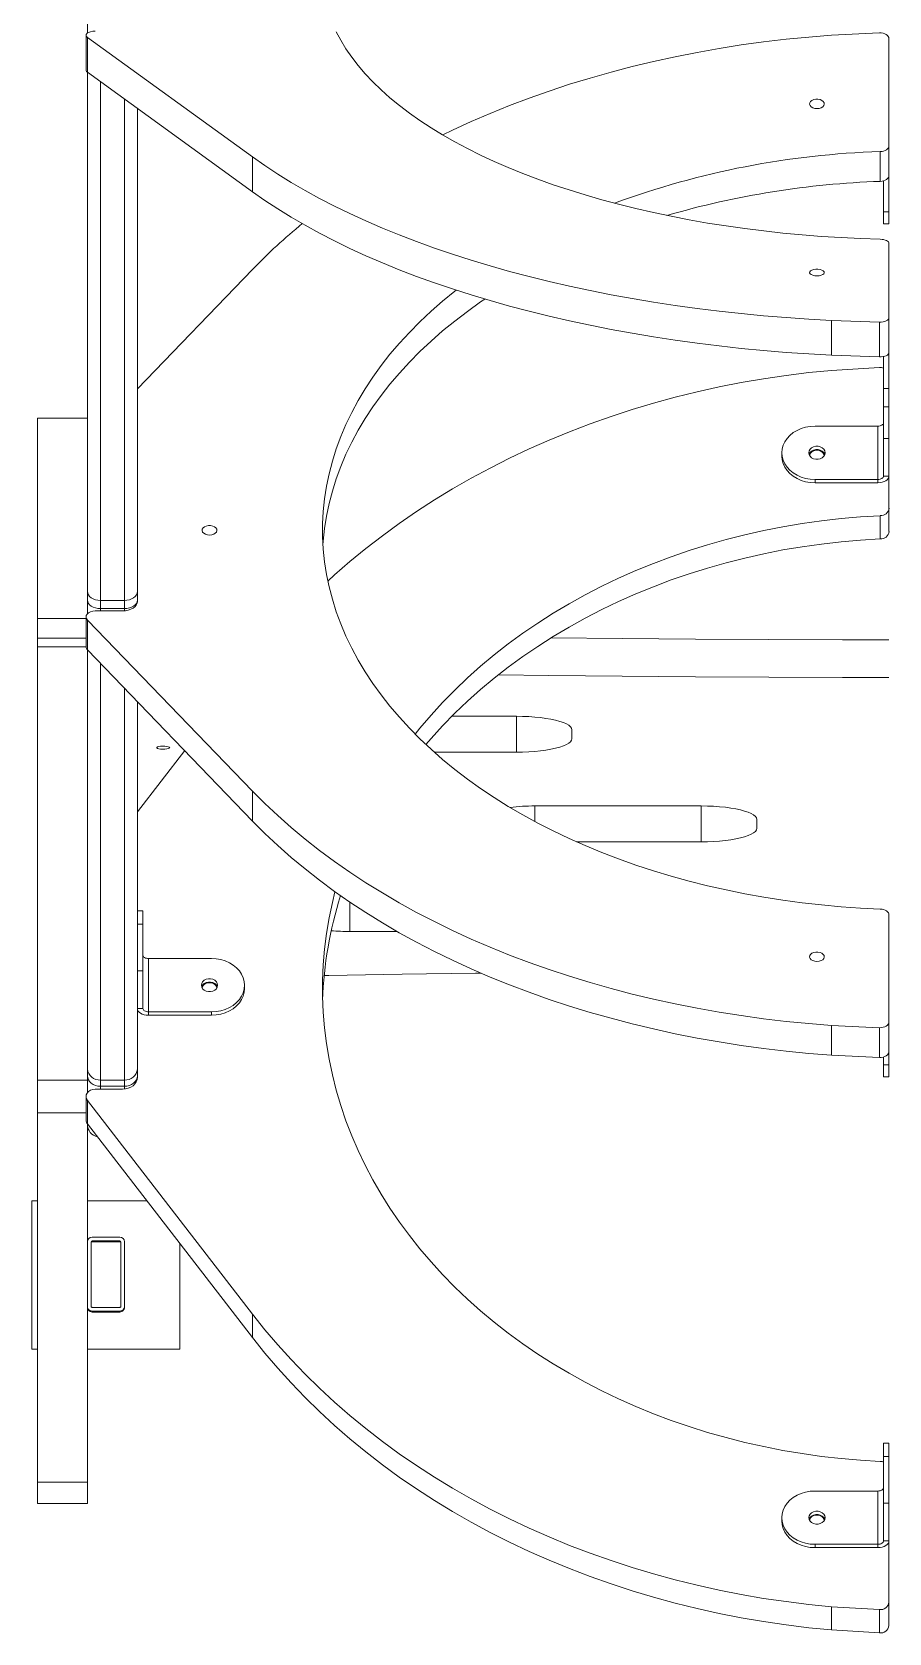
# Model space of a CAD drawing. Header units: millimetres. Extents: x -10374 to 11119, y -8221 to 9433.
# Drawn here: x 5022 to 5486, y -4013 to -3147 of the extents above; entities that cross this region are included whole.
import ezdxf

# ---------------------------------------------------------------- set-up
doc = ezdxf.new("R2010")
doc.units = ezdxf.units.MM
doc.layers.add('DIKOM_ОБЪЕКТ', color=7, linetype='Continuous')

msp = doc.modelspace()

# ---------------------------------------------------------------- linework, layer by layer
at = {"layer": 'DIKOM_ОБЪЕКТ', "color": 7, "linetype": 'Continuous', "lineweight": 15}
for p, q in [((5051.47, -3149.17), (5051.47, -3167.95)), ((5052.25, -3147.96), (5052.25, -3142.87)), ((5454.59, -3149.11), (5480.51, -3147.86)), ((5052.27, -3150.39), (5141.51, -3214.94)), ((5052.27, -3169.17), (5052.27, -3150.39)), ((5485.73, -3151.06), (5485.73, -3208.8)), ((5052.25, -3449.72), (5052.25, -3169.16)), ((5052.27, -3169.17), (5141.51, -3233.72)), ((5059.25, -3174.22), (5059.25, -3454.59)), ((5072.25, -3454.59), (5072.25, -3183.62)), ((5079.25, -3188.69), (5079.25, -3449.72)), ((5079.25, -3189.09), (5079.25, -3188.69)), ((5079.25, -3189.09), (5079.8, -3189.09)), ((5485.73, -3208.8), (5485.73, -3224.92)), ((5141.51, -3233.72), (5141.51, -3214.94)), ((5481.02, -3228.12), (5481.02, -3212)), ((5485.73, -3244.58), (5485.73, -3224.92)), ((5482.73, -3244.58), (5482.73, -3227.86)), ((5482.73, -3244.58), (5485.73, -3244.58)), ((5482.73, -3251.05), (5482.73, -3244.58)), ((5485.73, -3244.58), (5485.73, -3251.05)), ((5482.73, -3251.05), (5485.73, -3251.05)), ((5485.73, -3301.92), (5485.73, -3261.62)), ((5079.25, -3340.2), (5141.51, -3275.68)), ((5454.59, -3303.28), (5480.51, -3304.15)), ((5454.59, -3322.06), (5454.59, -3303.28)), ((5480.51, -3322.94), (5480.51, -3304.15)), ((5485.73, -3320.7), (5485.73, -3301.92)), ((5454.59, -3322.06), (5480.51, -3322.94)), ((5485.73, -3339.99), (5485.73, -3320.7)), ((5454.59, -3330.27), (5480.51, -3328.7)), ((5482.73, -3339.99), (5482.73, -3322.75)), ((5482.73, -3339.99), (5485.73, -3339.99)), ((5482.73, -3349.94), (5482.73, -3339.99)), ((5485.73, -3339.99), (5485.73, -3349.94)), ((5052.25, -3356.13), (5025.25, -3356.13)), ((5025.25, -3464.42), (5025.25, -3356.13)), ((5052.25, -3461.73), (5052.25, -3356.13)), ((5482.73, -3349.94), (5485.73, -3349.94)), ((5482.73, -3367), (5482.73, -3349.94)), ((5485.73, -3349.94), (5485.73, -3367)), ((5479.73, -3360.4), (5445.73, -3360.4)), ((5479.73, -3389.2), (5479.73, -3360.4)), ((5485.73, -3367), (5482.73, -3367)), ((5482.73, -3367), (5482.73, -3387.4)), ((5485.73, -3367), (5485.73, -3387.4)), ((5079.25, -3378.24), (5079.25, -3455.13)), ((5427.73, -3374.8), (5427.73, -3376.6)), ((5445.73, -3389.2), (5445.73, -3391)), ((5479.73, -3389.2), (5445.73, -3389.2)), ((5479.73, -3391), (5445.73, -3391)), ((5479.73, -3391), (5479.73, -3389.2)), ((5482.73, -3387.4), (5485.73, -3387.4)), ((5485.73, -3387.4), (5485.73, -3404.79)), ((5481.02, -3421.39), (5481.02, -3408.79)), ((5485.73, -3404.79), (5485.73, -3417.39)), ((5079.25, -3449.72), (5079.25, -3454.51)), ((5056.47, -3460.25), (5071.26, -3460.25)), ((5059.25, -3454.59), (5072.25, -3454.59)), ((5059.25, -3454.59), (5059.25, -3458.99)), ((5072.25, -3458.99), (5059.25, -3458.99)), ((5059.25, -3458.99), (5059.25, -3460.25)), ((5072.25, -3458.99), (5072.25, -3454.59)), ((5072.25, -3460.21), (5072.25, -3458.99)), ((5079.25, -3454.51), (5079.25, -3455.18)), ((5025.25, -3475.07), (5025.25, -3464.42)), ((5025.25, -3464.42), (5051.47, -3464.42)), ((5051.47, -3463.46), (5051.47, -3479.58)), ((5052.27, -3465.2), (5141.51, -3557.69)), ((5052.27, -3481.33), (5052.27, -3465.2)), ((5025.25, -3479.76), (5025.25, -3475.07)), ((5025.25, -3475.07), (5051.47, -3475.07)), ((5025.25, -3713.79), (5025.25, -3479.76)), ((5025.25, -3479.76), (5051.47, -3479.76)), ((5052.25, -3713.79), (5052.25, -3481.31)), ((5052.27, -3481.33), (5141.51, -3573.81)), ((5059.25, -3488.56), (5059.25, -3713.79)), ((5072.25, -3713.79), (5072.25, -3502.03)), ((5079.25, -3509.29), (5079.25, -3707.89)), ((5284.21, -3517.22), (5249.3, -3517.22)), ((5284.21, -3536.6), (5284.21, -3517.22)), ((5314.21, -3529.33), (5314.21, -3524.48)), ((5079.25, -3568.86), (5104.82, -3535.78)), ((5239.79, -3536.6), (5284.21, -3536.6)), ((5141.51, -3573.81), (5141.51, -3557.69)), ((5384.21, -3565.67), (5294.21, -3565.67)), ((5294.21, -3565.67), (5294.21, -3574.04)), ((5384.21, -3585.06), (5384.21, -3565.67)), ((5414.21, -3577.79), (5414.21, -3572.94)), ((5316.76, -3585.06), (5384.21, -3585.06)), ((5079.25, -3616.35), (5079.25, -3622.35)), ((5082.25, -3622.35), (5079.25, -3622.35)), ((5079.25, -3629.55), (5079.25, -3622.35)), ((5082.25, -3622.35), (5082.25, -3629.55)), ((5194.21, -3617.65), (5194.21, -3633.51)), ((5485.73, -3682.31), (5485.73, -3624.57)), ((5079.25, -3654.75), (5079.25, -3629.55)), ((5079.25, -3629.55), (5082.25, -3629.55)), ((5082.25, -3629.55), (5082.25, -3654.75)), ((5194.21, -3633.51), (5219.77, -3633.51)), ((5085.25, -3648.15), (5085.25, -3676.95)), ((5085.25, -3648.15), (5119.25, -3648.15)), ((5082.25, -3654.75), (5079.25, -3654.75)), ((5079.25, -3654.75), (5079.25, -3675.15)), ((5082.25, -3654.75), (5082.25, -3675.15)), ((5137.25, -3662.55), (5137.25, -3664.35)), ((5079.25, -3675.15), (5082.25, -3675.15)), ((5079.25, -3675.15), (5079.25, -3712.35)), ((5085.25, -3676.95), (5085.25, -3678.75)), ((5085.25, -3676.95), (5119.25, -3676.95)), ((5119.25, -3678.75), (5119.25, -3676.95)), ((5085.25, -3678.75), (5119.25, -3678.75)), ((5454.59, -3684.26), (5480.51, -3685.51)), ((5454.59, -3700.38), (5454.59, -3684.26)), ((5480.51, -3701.64), (5480.51, -3685.51)), ((5485.73, -3698.44), (5485.73, -3682.31)), ((5454.59, -3700.38), (5480.51, -3701.64)), ((5482.73, -3705.52), (5482.73, -3701.37)), ((5485.73, -3705.52), (5485.73, -3698.44)), ((5079.25, -3707.89), (5079.25, -3711.56)), ((5079.25, -3711.56), (5079.25, -3712.42)), ((5482.73, -3705.52), (5485.73, -3705.52)), ((5482.73, -3711.99), (5482.73, -3705.52)), ((5485.73, -3705.52), (5485.73, -3711.99)), ((5025.25, -3713.79), (5052.25, -3713.79)), ((5025.25, -3731.55), (5025.25, -3713.79)), ((5052.25, -3720.59), (5052.25, -3713.79)), ((5056.47, -3718.75), (5071.26, -3718.75)), ((5059.25, -3713.79), (5072.25, -3713.79)), ((5059.25, -3713.79), (5059.25, -3717.16)), ((5072.25, -3717.16), (5059.25, -3717.16)), ((5059.25, -3717.16), (5059.25, -3718.75)), ((5072.25, -3717.16), (5072.25, -3713.79)), ((5072.25, -3718.7), (5072.25, -3717.16)), ((5482.73, -3711.99), (5485.73, -3711.99)), ((5051.47, -3722.75), (5051.47, -3735.35)), ((5052.27, -3724.93), (5141.51, -3840.41)), ((5052.27, -3737.53), (5052.27, -3724.93)), ((5025.25, -3931.15), (5025.25, -3731.55)), ((5025.25, -3731.55), (5051.47, -3731.55)), ((5052.25, -3931.15), (5052.25, -3737.51)), ((5052.27, -3737.53), (5141.51, -3853.01)), ((5022.25, -3779.17), (5025.25, -3779.17)), ((5022.25, -3859.17), (5022.25, -3779.17)), ((5052.25, -3779.17), (5084.46, -3779.17)), ((5054.25, -3801.17), (5054.25, -3836.17)), ((5069.75, -3798.67), (5054.75, -3798.67)), ((5069.75, -3800.67), (5054.75, -3800.67)), ((5054.75, -3800.67), (5054.75, -3801.17)), ((5069.75, -3801.17), (5054.75, -3801.17)), ((5069.75, -3800.67), (5069.75, -3801.17)), ((5070.25, -3836.17), (5070.25, -3801.17)), ((5072.25, -3836.17), (5072.25, -3801.17)), ((5102.25, -3802.21), (5102.25, -3859.17)), ((5054.75, -3836.67), (5069.75, -3836.67)), ((5054.75, -3838.67), (5054.75, -3839.17)), ((5054.75, -3838.67), (5069.75, -3838.67)), ((5054.75, -3839.17), (5069.75, -3839.17)), ((5069.75, -3838.67), (5069.75, -3839.17)), ((5072.25, -3836.17), (5072.25, -3836.67)), ((5141.51, -3853.01), (5141.51, -3840.41)), ((5022.25, -3859.18), (5022.25, -3859.17)), ((5025.25, -3859.17), (5022.25, -3859.17)), ((5025.25, -3859.18), (5022.25, -3859.18)), ((5102.25, -3859.17), (5052.25, -3859.17)), ((5102.25, -3859.18), (5052.25, -3859.18)), ((5102.25, -3859.18), (5102.25, -3859.17)), ((5485.73, -3910.1), (5482.73, -3910.1)), ((5482.73, -3917.3), (5482.73, -3910.1)), ((5485.73, -3910.1), (5485.73, -3917.3)), ((5485.73, -3917.3), (5482.73, -3917.3)), ((5482.73, -3942.5), (5482.73, -3917.3)), ((5485.73, -3917.3), (5485.73, -3942.5)), ((5025.25, -3931.15), (5052.25, -3931.15)), ((5025.25, -3942.62), (5025.25, -3931.15)), ((5052.25, -3942.62), (5052.25, -3931.15)), ((5479.73, -3935.91), (5445.73, -3935.91)), ((5479.73, -3964.7), (5479.73, -3935.91)), ((5025.25, -3942.62), (5052.25, -3942.62)), ((5485.73, -3942.5), (5482.73, -3942.5)), ((5482.73, -3942.5), (5482.73, -3962.9)), ((5485.73, -3942.5), (5485.73, -3962.9)), ((5427.73, -3950.3), (5427.73, -3952.1)), ((5445.73, -3964.7), (5445.73, -3966.5)), ((5479.73, -3964.7), (5445.73, -3964.7)), ((5479.73, -3966.5), (5445.73, -3966.5)), ((5479.73, -3966.5), (5479.73, -3964.7)), ((5482.73, -3962.9), (5485.73, -3962.9)), ((5485.73, -3996), (5485.73, -3962.9)), ((5485.73, -4008.6), (5485.73, -3996)), ((5454.59, -3998.43), (5480.51, -4000)), ((5454.59, -4011.03), (5454.59, -3998.43)), ((5480.51, -4012.6), (5480.51, -4000)), ((5454.59, -4011.03), (5480.51, -4012.6))]:
    msp.add_line(p, q, dxfattribs=at)
at = {"layer": 'DIKOM_ОБЪЕКТ', "color": 7, "linetype": 'Continuous', "lineweight": 15, "flags": 128}
for points in [[(5052.27, -3150.39), (5051.7, -3149.85), (5051.47, -3149.26), (5051.6, -3148.66), (5052.07, -3148.1), (5052.86, -3147.62), (5053.91, -3147.25), (5055.14, -3147.01), (5056.47, -3146.93)], [(5481.02, -3259.39), (5470.41, -3259.04), (5459.82, -3258.53), (5449.28, -3257.86), (5438.8, -3257.04), (5428.38, -3256.06), (5418.05, -3254.93), (5407.8, -3253.64), (5397.65, -3252.2), (5387.62, -3250.62), (5377.71, -3248.88), (5367.93, -3247), (5358.3, -3244.97), (5348.83, -3242.8), (5339.52, -3240.49), (5330.39, -3238.05), (5321.44, -3235.47), (5312.69, -3232.76), (5304.15, -3229.92), (5295.83, -3226.95), (5287.73, -3223.86), (5279.86, -3220.66), (5272.24, -3217.33), (5264.87, -3213.9), (5257.76, -3210.36), (5250.91, -3206.72), (5244.34, -3202.97), (5238.05, -3199.13), (5232.05, -3195.2), (5226.35, -3191.18), (5220.95, -3187.08), (5215.86, -3182.9), (5211.08, -3178.65), (5206.62, -3174.32), (5202.48, -3169.94), (5198.67, -3165.49), (5195.2, -3161), (5192.06, -3156.45), (5189.26, -3151.86), (5186.8, -3147.22)], [(5244.36, -3202.98), (5249.73, -3200.4), (5259.78, -3195.79), (5270.03, -3191.37), (5280.49, -3187.14), (5291.13, -3183.11), (5301.95, -3179.28), (5312.95, -3175.66), (5324.1, -3172.25), (5335.41, -3169.04), (5346.85, -3166.05), (5358.43, -3163.28), (5370.13, -3160.72), (5381.94, -3158.39), (5393.86, -3156.28), (5405.86, -3154.39), (5417.95, -3152.73), (5430.1, -3151.29), (5442.32, -3150.09), (5454.59, -3149.11)], [(5480.51, -3147.86), (5481.52, -3147.89), (5482.49, -3148.06), (5483.4, -3148.34), (5484.19, -3148.74), (5484.84, -3149.23), (5485.33, -3149.8), (5485.63, -3150.41), (5485.73, -3151.06)], [(5446.73, -3188.78), (5445.56, -3188.66), (5444.48, -3188.33), (5443.61, -3187.81), (5443.01, -3187.15), (5442.75, -3186.41), (5442.83, -3185.65), (5443.27, -3184.93), (5444.01, -3184.34), (5445, -3183.91), (5446.14, -3183.68), (5447.33, -3183.68), (5448.47, -3183.91), (5449.46, -3184.34), (5450.2, -3184.93), (5450.63, -3185.65), (5450.72, -3186.41), (5450.46, -3187.15), (5449.86, -3187.81), (5448.99, -3188.33), (5447.91, -3188.66), (5446.73, -3188.78)], [(5481.02, -3212), (5481.95, -3211.9), (5482.84, -3211.7), (5483.66, -3211.39), (5484.37, -3211), (5484.95, -3210.52), (5485.38, -3209.98), (5485.65, -3209.4), (5485.73, -3208.8)], [(5141.51, -3214.94), (5148.17, -3219.6), (5155.13, -3224.17), (5162.38, -3228.64), (5169.92, -3233.02), (5177.75, -3237.3), (5185.86, -3241.48), (5194.23, -3245.54), (5202.87, -3249.5), (5211.76, -3253.34), (5220.9, -3257.06), (5230.28, -3260.66), (5239.89, -3264.13), (5249.73, -3267.48), (5259.78, -3270.7), (5270.03, -3273.79), (5280.49, -3276.74), (5291.13, -3279.55), (5301.95, -3282.22), (5312.95, -3284.75), (5324.1, -3287.13), (5335.41, -3289.37), (5346.85, -3291.45), (5358.43, -3293.39), (5370.13, -3295.17), (5381.94, -3296.8), (5393.86, -3298.28), (5405.86, -3299.59), (5417.95, -3300.75), (5430.1, -3301.76), (5442.32, -3302.6), (5454.59, -3303.28)], [(5485.73, -3224.92), (5485.65, -3225.52), (5485.38, -3226.1), (5484.95, -3226.64), (5484.37, -3227.12), (5483.66, -3227.52), (5482.84, -3227.82), (5481.95, -3228.03), (5481.02, -3228.12)], [(5141.51, -3233.72), (5148.17, -3238.38), (5155.13, -3242.95), (5162.38, -3247.43), (5169.92, -3251.81), (5177.75, -3256.08), (5185.86, -3260.26), (5194.23, -3264.32), (5202.87, -3268.28), (5211.76, -3272.12), (5220.9, -3275.84), (5230.28, -3279.44), (5239.89, -3282.92), (5249.73, -3286.27), (5259.78, -3289.48), (5270.03, -3292.57), (5280.49, -3295.52), (5291.13, -3298.33), (5301.95, -3301), (5312.95, -3303.53), (5324.1, -3305.91), (5335.41, -3308.15), (5346.85, -3310.24), (5358.43, -3312.17), (5370.13, -3313.96), (5381.94, -3315.59), (5393.86, -3317.06), (5405.86, -3318.38), (5417.95, -3319.54), (5430.1, -3320.54), (5442.32, -3321.38), (5454.59, -3322.06)], [(5485.73, -3261.62), (5485.65, -3261.2), (5485.38, -3260.79), (5484.95, -3260.42), (5484.37, -3260.09), (5483.66, -3259.81), (5482.84, -3259.59), (5481.95, -3259.45), (5481.02, -3259.39)], [(5446.73, -3279.17), (5445.56, -3279.09), (5444.48, -3278.86), (5443.61, -3278.5), (5443.01, -3278.03), (5442.75, -3277.51), (5442.83, -3276.98), (5443.27, -3276.49), (5444.01, -3276.07), (5445, -3275.77), (5446.14, -3275.61), (5447.33, -3275.61), (5448.47, -3275.77), (5449.46, -3276.07), (5450.2, -3276.49), (5450.63, -3276.98), (5450.72, -3277.51), (5450.46, -3278.03), (5449.86, -3278.5), (5448.99, -3278.86), (5447.91, -3279.09), (5446.73, -3279.17)], [(5481.02, -3621.37), (5470.41, -3620.87), (5459.82, -3620.14), (5449.28, -3619.19), (5438.8, -3618.01), (5428.38, -3616.61), (5418.05, -3614.98), (5407.8, -3613.14), (5397.65, -3611.08), (5387.62, -3608.81), (5377.71, -3606.32), (5367.93, -3603.62), (5358.3, -3600.72), (5348.83, -3597.61), (5339.52, -3594.3), (5330.39, -3590.8), (5321.44, -3587.1), (5312.69, -3583.22), (5304.15, -3579.15), (5295.83, -3574.9), (5287.73, -3570.47), (5279.86, -3565.88), (5272.24, -3561.12), (5264.87, -3556.2), (5257.76, -3551.13), (5250.91, -3545.91), (5244.34, -3540.54), (5238.05, -3535.04), (5232.05, -3529.41), (5226.35, -3523.65), (5220.95, -3517.77), (5215.86, -3511.78), (5211.08, -3505.69), (5206.62, -3499.5), (5202.48, -3493.21), (5198.67, -3486.85), (5195.2, -3480.4), (5192.06, -3473.88), (5189.26, -3467.3), (5186.8, -3460.67), (5184.69, -3453.99), (5182.93, -3447.26), (5181.52, -3440.5), (5180.46, -3433.71), (5179.75, -3426.91), (5179.4, -3420.09), (5179.4, -3413.27), (5179.75, -3406.46), (5180.46, -3399.65), (5181.52, -3392.87), (5182.93, -3386.11), (5184.69, -3379.38), (5186.8, -3372.7), (5189.26, -3366.06), (5192.06, -3359.49), (5195.2, -3352.97), (5198.67, -3346.52), (5202.48, -3340.16), (5206.62, -3333.87), (5211.08, -3327.68), (5215.86, -3321.59), (5220.95, -3315.6), (5226.35, -3309.72), (5232.05, -3303.96), (5238.05, -3298.33), (5244.34, -3292.83), (5250.91, -3287.46), (5251.64, -3286.89)], [(5179.6, -3424.75), (5179.75, -3422.58), (5180.46, -3415.78), (5181.52, -3408.99), (5182.93, -3402.23), (5184.69, -3395.51), (5186.8, -3388.82), (5189.26, -3382.19), (5192.06, -3375.61), (5195.2, -3369.09), (5198.67, -3362.65), (5202.48, -3356.28), (5206.62, -3350), (5211.08, -3343.8), (5215.86, -3337.71), (5220.95, -3331.72), (5226.35, -3325.85), (5232.05, -3320.09), (5238.05, -3314.45), (5244.34, -3308.95), (5250.91, -3303.59), (5257.76, -3298.36), (5264.87, -3293.29), (5267.16, -3291.73)], [(5480.51, -3304.15), (5481.52, -3304.13), (5482.49, -3304.01), (5483.4, -3303.81), (5484.19, -3303.54), (5484.84, -3303.19), (5485.33, -3302.8), (5485.63, -3302.37), (5485.73, -3301.92)], [(5480.51, -3322.94), (5481.52, -3322.91), (5482.49, -3322.8), (5483.4, -3322.6), (5484.19, -3322.32), (5484.84, -3321.98), (5485.33, -3321.58), (5485.63, -3321.15), (5485.73, -3320.7)], [(5182.23, -3444.12), (5185.86, -3440.83), (5194.23, -3433.56), (5202.87, -3426.48), (5211.76, -3419.61), (5220.9, -3412.96), (5230.28, -3406.51), (5239.89, -3400.3), (5249.73, -3394.31), (5259.78, -3388.55), (5270.03, -3383.03), (5280.49, -3377.75), (5291.13, -3372.72), (5301.95, -3367.94), (5312.95, -3363.42), (5324.1, -3359.16), (5335.41, -3355.16), (5346.85, -3351.43), (5358.43, -3347.96), (5370.13, -3344.77), (5381.94, -3341.86), (5393.86, -3339.22), (5405.86, -3336.86), (5417.95, -3334.79), (5430.1, -3333), (5442.32, -3331.49), (5454.59, -3330.27)], [(5445.73, -3360.4), (5443.17, -3360.55), (5440.66, -3360.98), (5438.26, -3361.7), (5436, -3362.69), (5433.95, -3363.92), (5432.13, -3365.37), (5430.59, -3367.01), (5429.36, -3368.82), (5428.46, -3370.74), (5427.92, -3372.75), (5427.73, -3374.8)], [(5482.73, -3358.6), (5482.68, -3358.95), (5482.51, -3359.29), (5482.23, -3359.6), (5481.86, -3359.87), (5481.4, -3360.1), (5480.88, -3360.26), (5480.32, -3360.36), (5479.73, -3360.4)], [(5451.13, -3374.8), (5450.96, -3375.79), (5450.44, -3376.7), (5449.62, -3377.46), (5448.56, -3378), (5447.36, -3378.28), (5446.11, -3378.28), (5444.91, -3378), (5443.85, -3377.46), (5443.03, -3376.7), (5442.51, -3375.79), (5442.33, -3374.8), (5442.51, -3373.81), (5443.03, -3372.9), (5443.85, -3372.14), (5444.91, -3371.6), (5446.11, -3371.31), (5447.36, -3371.31), (5448.56, -3371.6), (5449.62, -3372.14), (5450.44, -3372.9), (5450.96, -3373.81), (5451.13, -3374.8)], [(5442.48, -3375.7), (5442.51, -3375.61), (5443.03, -3374.7), (5443.85, -3373.94), (5444.91, -3373.4), (5446.11, -3373.11), (5447.36, -3373.11), (5448.56, -3373.4), (5449.62, -3373.94), (5450.44, -3374.7), (5450.96, -3375.61), (5450.99, -3375.7)], [(5442.75, -3376.3), (5442.83, -3375.89), (5443.27, -3375), (5444.01, -3374.25), (5445, -3373.72), (5446.14, -3373.43), (5447.33, -3373.43), (5448.47, -3373.72), (5449.46, -3374.25), (5450.2, -3375), (5450.63, -3375.89), (5450.72, -3376.3)], [(5427.73, -3374.8), (5427.92, -3376.85), (5428.46, -3378.86), (5429.36, -3380.78), (5430.59, -3382.58), (5432.13, -3384.23), (5433.95, -3385.68), (5436, -3386.91), (5438.26, -3387.9), (5440.66, -3388.61), (5443.17, -3389.05), (5445.73, -3389.2)], [(5445.73, -3391), (5443.17, -3390.85), (5440.66, -3390.41), (5438.26, -3389.7), (5436, -3388.71), (5433.95, -3387.48), (5432.13, -3386.03), (5430.59, -3384.38), (5429.36, -3382.58), (5428.46, -3380.66), (5427.92, -3378.65), (5427.73, -3376.6)], [(5485.73, -3387.4), (5485.62, -3388.1), (5485.28, -3388.78), (5484.72, -3389.4), (5483.98, -3389.94), (5483.07, -3390.39), (5482.03, -3390.72), (5480.91, -3390.93), (5479.73, -3391)], [(5482.73, -3387.4), (5482.68, -3387.75), (5482.51, -3388.09), (5482.23, -3388.4), (5481.86, -3388.67), (5481.4, -3388.89), (5480.88, -3389.06), (5480.32, -3389.16), (5479.73, -3389.2)], [(5229.45, -3526.83), (5232.05, -3523.61), (5238.05, -3516.58), (5244.34, -3509.71), (5250.91, -3503.01), (5257.76, -3496.49), (5264.87, -3490.16), (5272.24, -3484.01), (5279.86, -3478.07), (5287.73, -3472.34), (5295.83, -3466.81), (5304.15, -3461.51), (5312.69, -3456.43), (5321.44, -3451.57), (5330.39, -3446.96), (5339.52, -3442.58), (5348.83, -3438.45), (5358.3, -3434.58), (5367.93, -3430.95), (5377.71, -3427.58), (5387.62, -3424.48), (5397.65, -3421.64), (5407.8, -3419.07), (5418.05, -3416.77), (5428.38, -3414.74), (5438.8, -3412.99), (5449.28, -3411.52), (5459.82, -3410.33), (5470.41, -3409.41), (5481.02, -3408.79)], [(5118.26, -3419.25), (5117.08, -3419.13), (5116, -3418.8), (5115.13, -3418.28), (5114.53, -3417.62), (5114.27, -3416.88), (5114.36, -3416.11), (5114.79, -3415.4), (5115.53, -3414.81), (5116.52, -3414.38), (5117.66, -3414.15), (5118.85, -3414.15), (5119.99, -3414.38), (5120.98, -3414.81), (5121.72, -3415.4), (5122.15, -3416.11), (5122.24, -3416.88), (5121.98, -3417.62), (5121.38, -3418.28), (5120.51, -3418.8), (5119.43, -3419.13), (5118.26, -3419.25)], [(5235.23, -3532.43), (5238.05, -3529.18), (5244.34, -3522.31), (5250.91, -3515.61), (5257.76, -3509.09), (5264.87, -3502.76), (5272.24, -3496.62), (5279.86, -3490.67), (5287.73, -3484.94), (5295.83, -3479.41), (5304.15, -3474.11), (5312.69, -3469.03), (5321.44, -3464.18), (5330.39, -3459.56), (5339.52, -3455.19), (5348.83, -3451.06), (5358.3, -3447.18), (5367.93, -3443.55), (5377.71, -3440.18), (5387.62, -3437.08), (5397.65, -3434.24), (5407.8, -3431.67), (5418.05, -3429.37), (5428.38, -3427.34), (5438.8, -3425.59), (5449.28, -3424.12), (5459.82, -3422.93), (5470.41, -3422.02), (5481.02, -3421.39)], [(5052.25, -3449.72), (5052.39, -3450.67), (5052.79, -3451.58), (5053.43, -3452.42), (5054.3, -3453.16), (5055.37, -3453.77), (5056.58, -3454.22), (5057.89, -3454.49), (5059.25, -3454.59)], [(5072.25, -3454.59), (5073.62, -3454.49), (5074.93, -3454.22), (5076.14, -3453.77), (5077.2, -3453.16), (5078.07, -3452.42), (5078.72, -3451.58), (5079.12, -3450.67), (5079.25, -3449.72)], [(5052.27, -3465.2), (5051.7, -3464.43), (5051.47, -3463.58), (5051.6, -3462.73), (5052.07, -3461.93), (5052.86, -3461.24), (5053.91, -3460.7), (5055.14, -3460.37), (5056.47, -3460.25)], [(5052.25, -3454.51), (5052.39, -3455.38), (5052.79, -3456.22), (5053.43, -3457), (5054.3, -3457.68), (5055.37, -3458.24), (5056.58, -3458.65), (5057.89, -3458.91), (5059.25, -3458.99)], [(5071.26, -3460.25), (5072.82, -3460.15), (5074.32, -3459.86), (5075.7, -3459.39), (5076.91, -3458.75), (5077.91, -3457.98), (5078.65, -3457.09), (5079.1, -3456.13), (5079.25, -3455.13)], [(5072.25, -3458.99), (5073.62, -3458.91), (5074.93, -3458.65), (5076.14, -3458.24), (5077.2, -3457.68), (5078.07, -3457), (5078.72, -3456.22), (5079.12, -3455.38), (5079.25, -3454.51)], [(5485.73, -3475.94), (5460.5, -3475.9), (5420.79, -3475.76), (5381.09, -3475.53), (5341.4, -3475.22), (5303, -3474.82)], [(5485.73, -3496.31), (5460.5, -3496.27), (5420.79, -3496.14), (5381.09, -3495.91), (5341.4, -3495.59), (5301.72, -3495.18), (5274.46, -3494.85)], [(5284.21, -3517.22), (5287.57, -3517.26), (5290.89, -3517.4), (5294.12, -3517.62), (5297.23, -3517.94), (5300.17, -3518.33), (5302.92, -3518.8), (5305.43, -3519.34), (5307.67, -3519.95), (5309.62, -3520.62), (5311.24, -3521.33), (5312.53, -3522.08), (5313.46, -3522.87), (5314.02, -3523.67), (5314.21, -3524.48)], [(5314.21, -3529.33), (5314.02, -3530.14), (5313.46, -3530.95), (5312.53, -3531.73), (5311.24, -3532.48), (5309.62, -3533.2), (5307.67, -3533.86), (5305.43, -3534.47), (5302.92, -3535.01), (5300.17, -3535.48), (5297.23, -3535.88), (5294.12, -3536.19), (5290.89, -3536.42), (5287.57, -3536.55), (5284.21, -3536.6)], [(5096.71, -3534.18), (5096.52, -3533.9), (5095.98, -3533.65), (5095.13, -3533.47), (5094.07, -3533.35), (5092.92, -3533.33), (5091.81, -3533.4), (5090.84, -3533.55), (5090.14, -3533.77), (5089.76, -3534.04), (5089.76, -3534.32), (5090.14, -3534.58), (5090.84, -3534.8), (5091.81, -3534.95), (5092.92, -3535.02), (5094.07, -3535), (5095.13, -3534.89), (5095.98, -3534.7), (5096.52, -3534.45), (5096.71, -3534.18)], [(5141.51, -3557.69), (5148.17, -3564.37), (5155.13, -3570.91), (5162.38, -3577.32), (5169.92, -3583.6), (5177.75, -3589.73), (5185.86, -3595.71), (5194.23, -3601.53), (5202.87, -3607.2), (5211.76, -3612.7), (5220.9, -3618.03), (5230.28, -3623.19), (5239.89, -3628.17), (5249.73, -3632.97), (5259.78, -3637.58), (5270.03, -3642), (5280.49, -3646.23), (5291.13, -3650.26), (5301.95, -3654.09), (5312.95, -3657.71), (5324.1, -3661.12), (5335.41, -3664.33), (5346.85, -3667.32), (5358.43, -3670.09), (5370.13, -3672.64), (5381.94, -3674.98), (5393.86, -3677.09), (5405.86, -3678.98), (5417.95, -3680.64), (5430.1, -3682.08), (5442.32, -3683.28), (5454.59, -3684.26)], [(5384.21, -3565.67), (5387.57, -3565.72), (5390.89, -3565.86), (5394.12, -3566.08), (5397.23, -3566.39), (5400.17, -3566.79), (5402.92, -3567.26), (5405.43, -3567.8), (5407.67, -3568.41), (5409.62, -3569.07), (5411.24, -3569.79), (5412.53, -3570.54), (5413.46, -3571.32), (5414.02, -3572.13), (5414.21, -3572.94)], [(5141.51, -3573.81), (5148.17, -3580.49), (5155.13, -3587.04), (5162.38, -3593.45), (5169.92, -3599.72), (5177.75, -3605.85), (5185.86, -3611.83), (5194.23, -3617.66), (5202.87, -3623.32), (5211.76, -3628.83), (5220.9, -3634.16), (5230.28, -3639.32), (5239.89, -3644.3), (5249.73, -3649.09), (5259.78, -3653.71), (5270.03, -3658.13), (5280.49, -3662.35), (5291.13, -3666.38), (5301.95, -3670.21), (5312.95, -3673.83), (5324.1, -3677.24), (5335.41, -3680.45), (5346.85, -3683.44), (5358.43, -3686.21), (5370.13, -3688.77), (5381.94, -3691.1), (5393.86, -3693.22), (5405.86, -3695.1), (5417.95, -3696.77), (5430.1, -3698.2), (5442.32, -3699.41), (5454.59, -3700.38)], [(5414.21, -3577.79), (5414.02, -3578.6), (5413.46, -3579.4), (5412.53, -3580.19), (5411.24, -3580.94), (5409.62, -3581.65), (5407.67, -3582.32), (5405.43, -3582.93), (5402.92, -3583.47), (5400.17, -3583.94), (5397.23, -3584.34), (5394.12, -3584.65), (5390.89, -3584.87), (5387.57, -3585.01), (5384.21, -3585.06)], [(5481.02, -3919.92), (5470.41, -3919.29), (5459.82, -3918.38), (5449.28, -3917.19), (5438.8, -3915.71), (5428.38, -3913.96), (5418.05, -3911.94), (5407.8, -3909.64), (5397.65, -3907.07), (5387.62, -3904.23), (5377.71, -3901.12), (5367.93, -3897.75), (5358.3, -3894.13), (5348.83, -3890.25), (5339.52, -3886.12), (5330.39, -3881.74), (5321.44, -3877.13), (5312.69, -3872.28), (5304.15, -3867.2), (5295.83, -3861.89), (5287.73, -3856.37), (5279.86, -3850.63), (5272.24, -3844.69), (5264.87, -3838.55), (5257.76, -3832.21), (5250.91, -3825.69), (5244.34, -3818.99), (5238.05, -3812.12), (5232.05, -3805.09), (5226.35, -3797.9), (5220.95, -3790.56), (5215.86, -3783.09), (5211.08, -3775.48), (5206.62, -3767.75), (5202.48, -3759.9), (5198.67, -3751.95), (5195.2, -3743.9), (5192.06, -3735.77), (5189.26, -3727.55), (5186.8, -3719.27), (5184.69, -3710.92), (5182.93, -3702.53), (5181.52, -3694.09), (5180.46, -3685.61), (5179.75, -3677.12), (5179.4, -3668.61), (5179.4, -3660.09), (5179.75, -3651.58), (5180.46, -3643.09), (5181.52, -3634.62), (5182.93, -3626.18), (5184.69, -3617.78), (5186.11, -3612.02)], [(5485.73, -3624.57), (5485.65, -3623.97), (5485.38, -3623.39), (5484.95, -3622.85), (5484.37, -3622.37), (5483.66, -3621.97), (5482.84, -3621.67), (5481.95, -3621.47), (5481.02, -3621.37)], [(5082.25, -3646.35), (5082.31, -3646.7), (5082.48, -3647.04), (5082.76, -3647.35), (5083.13, -3647.63), (5083.59, -3647.85), (5084.11, -3648.02), (5084.67, -3648.12), (5085.25, -3648.15)], [(5137.25, -3662.55), (5137.07, -3660.5), (5136.53, -3658.49), (5135.63, -3656.57), (5134.4, -3654.77), (5132.86, -3653.12), (5131.04, -3651.67), (5128.99, -3650.44), (5126.73, -3649.45), (5124.33, -3648.74), (5121.82, -3648.3), (5119.25, -3648.15)], [(5446.73, -3649.72), (5445.56, -3649.6), (5444.48, -3649.27), (5443.61, -3648.75), (5443.01, -3648.09), (5442.75, -3647.35), (5442.83, -3646.58), (5443.27, -3645.87), (5444.01, -3645.27), (5445, -3644.84), (5446.14, -3644.62), (5447.33, -3644.62), (5448.47, -3644.84), (5449.46, -3645.27), (5450.2, -3645.87), (5450.63, -3646.58), (5450.72, -3647.35), (5450.46, -3648.09), (5449.86, -3648.75), (5448.99, -3649.27), (5447.91, -3649.6), (5446.73, -3649.72)], [(5113.85, -3662.55), (5114.03, -3661.56), (5114.55, -3660.65), (5115.37, -3659.89), (5116.43, -3659.35), (5117.63, -3659.07), (5118.88, -3659.07), (5120.08, -3659.35), (5121.14, -3659.89), (5121.96, -3660.65), (5122.48, -3661.56), (5122.65, -3662.55), (5122.48, -3663.54), (5121.96, -3664.45), (5121.14, -3665.21), (5120.08, -3665.75), (5118.88, -3666.04), (5117.63, -3666.04), (5116.43, -3665.75), (5115.37, -3665.21), (5114.55, -3664.45), (5114.03, -3663.54), (5113.85, -3662.55)], [(5180.29, -3657.37), (5182.81, -3657.32), (5222.42, -3656.64), (5262.06, -3656.05), (5265.04, -3656.01)], [(5114, -3663.45), (5114.03, -3663.36), (5114.55, -3662.45), (5115.37, -3661.69), (5116.43, -3661.15), (5117.63, -3660.87), (5118.88, -3660.87), (5120.08, -3661.15), (5121.14, -3661.69), (5121.96, -3662.45), (5122.48, -3663.36), (5122.51, -3663.45)], [(5114.27, -3664.05), (5114.36, -3663.64), (5114.79, -3662.75), (5115.53, -3662.01), (5116.52, -3661.47), (5117.66, -3661.19), (5118.85, -3661.19), (5119.99, -3661.47), (5120.98, -3662.01), (5121.72, -3662.75), (5122.15, -3663.64), (5122.24, -3664.05)], [(5119.25, -3676.95), (5121.82, -3676.8), (5124.33, -3676.37), (5126.73, -3675.65), (5128.99, -3674.66), (5131.04, -3673.43), (5132.86, -3671.98), (5134.4, -3670.34), (5135.63, -3668.53), (5136.53, -3666.61), (5137.07, -3664.6), (5137.25, -3662.55)], [(5137.25, -3664.35), (5137.07, -3666.4), (5136.53, -3668.41), (5135.63, -3670.33), (5134.4, -3672.14), (5132.86, -3673.78), (5131.04, -3675.23), (5128.99, -3676.47), (5126.73, -3677.45), (5124.33, -3678.17), (5121.82, -3678.6), (5119.25, -3678.75)], [(5079.25, -3675.15), (5079.37, -3675.85), (5079.71, -3676.53), (5080.27, -3677.15), (5081.01, -3677.7), (5081.92, -3678.14), (5082.96, -3678.48), (5084.08, -3678.68), (5085.25, -3678.75)], [(5082.25, -3675.15), (5082.31, -3675.5), (5082.48, -3675.84), (5082.76, -3676.15), (5083.13, -3676.42), (5083.59, -3676.65), (5084.11, -3676.81), (5084.67, -3676.92), (5085.25, -3676.95)], [(5480.51, -3685.51), (5481.52, -3685.48), (5482.49, -3685.31), (5483.4, -3685.03), (5484.19, -3684.63), (5484.84, -3684.14), (5485.33, -3683.57), (5485.63, -3682.96), (5485.73, -3682.31)], [(5480.51, -3701.64), (5481.52, -3701.6), (5482.49, -3701.44), (5483.4, -3701.15), (5484.19, -3700.75), (5484.84, -3700.26), (5485.33, -3699.7), (5485.63, -3699.08), (5485.73, -3698.44)], [(5052.25, -3711.56), (5052.39, -3712.66), (5052.79, -3713.71), (5053.43, -3714.68), (5054.3, -3715.52), (5055.37, -3716.22), (5056.58, -3716.74), (5057.89, -3717.06), (5059.25, -3717.16)], [(5072.25, -3717.16), (5073.62, -3717.06), (5074.93, -3716.74), (5076.14, -3716.22), (5077.2, -3715.52), (5078.07, -3714.68), (5078.72, -3713.71), (5079.12, -3712.66), (5079.25, -3711.56)], [(5052.27, -3724.93), (5051.7, -3723.96), (5051.47, -3722.91), (5051.6, -3721.84), (5052.07, -3720.84), (5052.86, -3719.98), (5053.91, -3719.31), (5055.14, -3718.89), (5056.47, -3718.75)], [(5071.26, -3718.75), (5072.82, -3718.63), (5074.32, -3718.26), (5075.7, -3717.67), (5076.91, -3716.87), (5077.91, -3715.91), (5078.65, -3714.8), (5079.1, -3713.6), (5079.25, -3712.35)], [(5141.51, -3840.41), (5148.17, -3848.74), (5155.13, -3856.91), (5162.38, -3864.92), (5169.92, -3872.75), (5177.75, -3880.41), (5185.86, -3887.87), (5194.23, -3895.15), (5202.87, -3902.22), (5211.76, -3909.09), (5220.9, -3915.75), (5230.28, -3922.19), (5239.89, -3928.41), (5249.73, -3934.4), (5259.78, -3940.15), (5270.03, -3945.67), (5280.49, -3950.95), (5291.13, -3955.98), (5301.95, -3960.76), (5312.95, -3965.28), (5324.1, -3969.54), (5335.41, -3973.54), (5346.85, -3977.28), (5358.43, -3980.74), (5370.13, -3983.93), (5381.94, -3986.85), (5393.86, -3989.48), (5405.86, -3991.84), (5417.95, -3993.92), (5430.1, -3995.71), (5442.32, -3997.21), (5454.59, -3998.43)], [(5141.51, -3853.01), (5148.17, -3861.34), (5155.13, -3869.51), (5162.38, -3877.52), (5169.92, -3885.35), (5177.75, -3893.01), (5185.86, -3900.47), (5194.23, -3907.75), (5202.87, -3914.82), (5211.76, -3921.69), (5220.9, -3928.35), (5230.28, -3934.79), (5239.89, -3941.01), (5249.73, -3947), (5259.78, -3952.76), (5270.03, -3958.28), (5280.49, -3963.55), (5291.13, -3968.58), (5301.95, -3973.36), (5312.95, -3977.88), (5324.1, -3982.15), (5335.41, -3986.15), (5346.85, -3989.88), (5358.43, -3993.34), (5370.13, -3996.53), (5381.94, -3999.45), (5393.86, -4002.09), (5405.86, -4004.44), (5417.95, -4006.52), (5430.1, -4008.31), (5442.32, -4009.81), (5454.59, -4011.03)], [(5482.73, -3920.25), (5481.95, -3920.03), (5481.02, -3919.92)], [(5445.73, -3935.91), (5443.17, -3936.05), (5440.66, -3936.49), (5438.26, -3937.21), (5436, -3938.19), (5433.95, -3939.42), (5432.13, -3940.88), (5430.59, -3942.52), (5429.36, -3944.32), (5428.46, -3946.25), (5427.92, -3948.26), (5427.73, -3950.3)], [(5482.73, -3934.11), (5482.68, -3934.46), (5482.51, -3934.79), (5482.23, -3935.11), (5481.86, -3935.38), (5481.4, -3935.6), (5480.88, -3935.77), (5480.32, -3935.87), (5479.73, -3935.91)], [(5427.73, -3950.3), (5427.92, -3952.35), (5428.46, -3954.36), (5429.36, -3956.29), (5430.59, -3958.09), (5432.13, -3959.73), (5433.95, -3961.19), (5436, -3962.42), (5438.26, -3963.4), (5440.66, -3964.12), (5443.17, -3964.56), (5445.73, -3964.7)], [(5445.73, -3966.5), (5443.17, -3966.36), (5440.66, -3965.92), (5438.26, -3965.2), (5436, -3964.22), (5433.95, -3962.99), (5432.13, -3961.53), (5430.59, -3959.89), (5429.36, -3958.09), (5428.46, -3956.16), (5427.92, -3954.15), (5427.73, -3952.1)], [(5451.13, -3950.3), (5450.96, -3951.3), (5450.44, -3952.21), (5449.62, -3952.96), (5448.56, -3953.51), (5447.36, -3953.79), (5446.11, -3953.79), (5444.91, -3953.51), (5443.85, -3952.96), (5443.03, -3952.21), (5442.51, -3951.3), (5442.33, -3950.3), (5442.51, -3949.31), (5443.03, -3948.4), (5443.85, -3947.64), (5444.91, -3947.1), (5446.11, -3946.82), (5447.36, -3946.82), (5448.56, -3947.1), (5449.62, -3947.64), (5450.44, -3948.4), (5450.96, -3949.31), (5451.13, -3950.3)], [(5442.48, -3951.2), (5442.51, -3951.11), (5443.03, -3950.2), (5443.85, -3949.44), (5444.91, -3948.9), (5446.11, -3948.62), (5447.36, -3948.62), (5448.56, -3948.9), (5449.62, -3949.44), (5450.44, -3950.2), (5450.96, -3951.11), (5450.99, -3951.2)], [(5442.75, -3951.8), (5442.83, -3951.39), (5443.27, -3950.5), (5444.01, -3949.76), (5445, -3949.22), (5446.14, -3948.94), (5447.33, -3948.94), (5448.47, -3949.22), (5449.46, -3949.76), (5450.2, -3950.5), (5450.63, -3951.39), (5450.72, -3951.8)], [(5482.73, -3962.9), (5482.68, -3963.25), (5482.51, -3963.59), (5482.23, -3963.9), (5481.86, -3964.18), (5481.4, -3964.4), (5480.88, -3964.57), (5480.32, -3964.67), (5479.73, -3964.7)], [(5485.73, -3962.9), (5485.62, -3963.61), (5485.28, -3964.28), (5484.72, -3964.9), (5483.98, -3965.45), (5483.07, -3965.9), (5482.03, -3966.23), (5480.91, -3966.43), (5479.73, -3966.5)]]:
    msp.add_lwpolyline(points, dxfattribs=at)
at = {"layer": 'DIKOM_ОБЪЕКТ', "color": 7, "linetype": 'Continuous', "lineweight": 15}
for centre, radius, start, end in [((5052.93, -3167.86), 1.46, 183.55969, 243.5061), ((5495.44, -3670.44), 458.68, 91.80179, 110.17361), ((5496.88, -3698.04), 470.18, 91.93286, 106.20629), ((5363.81, -3490.96), 309.46, 129.14623, 135.91757), ((5480.75, -3334.78), 6.08, 70.90455, 92.21598), ((5481.25, -3404.27), 4.52, 267.14318, 353.39673), ((5481.25, -3416.87), 4.52, 267.14226, 353.39765), ((5053.86, -3479.53), 2.39, 181.11414, 228.52307), ((5293.89, -3677.62), 111.95, 89.83248, 96.71595), ((5387.95, -3677.3), 208.61, 162.37854, 178.17307), ((5194.05, -3516.94), 116.58, 265.09523, 270.07895), ((5058.75, -3707.29), 6.52, 185.31747, 274.47686), ((5072.76, -3707.29), 6.52, 265.52314, 354.68253), ((5054.87, -3735.33), 3.41, 180.38196, 220.27059), ((5059.25, -3737.75), 7, 180, 257.37505), ((5054.75, -3801.17), 2.5, 89.99877, 179.99713), ((5054.75, -3801.17), 0.5, 90.02702, 179.96956), ((5054.75, -3801.67), 0.5, 89.97266, 180.02393), ((5069.75, -3801.17), 2.5, 0.00287, 90.00123), ((5069.75, -3801.17), 0.5, 0.03044, 89.97298), ((5069.75, -3801.67), 0.5, 359.97607, 90.02734), ((5054.75, -3836.17), 2.5, 179.99741, 270.00123), ((5054.75, -3836.67), 2.5, 179.99741, 270.00123), ((5054.75, -3836.17), 0.5, 179.97607, 270.02734), ((5069.75, -3836.17), 2.5, 269.99877, 0.00259), ((5069.75, -3836.17), 0.5, 269.97266, 0.02393), ((5069.75, -3836.67), 2.5, 269.99877, 0.00259), ((5481.14, -3995.41), 4.63, 262.22533, 352.60992), ((5481.14, -4008.01), 4.63, 262.22533, 352.60992)]:
    msp.add_arc(centre, radius, start, end, dxfattribs=at)

doc.saveas('drawing.dxf')
